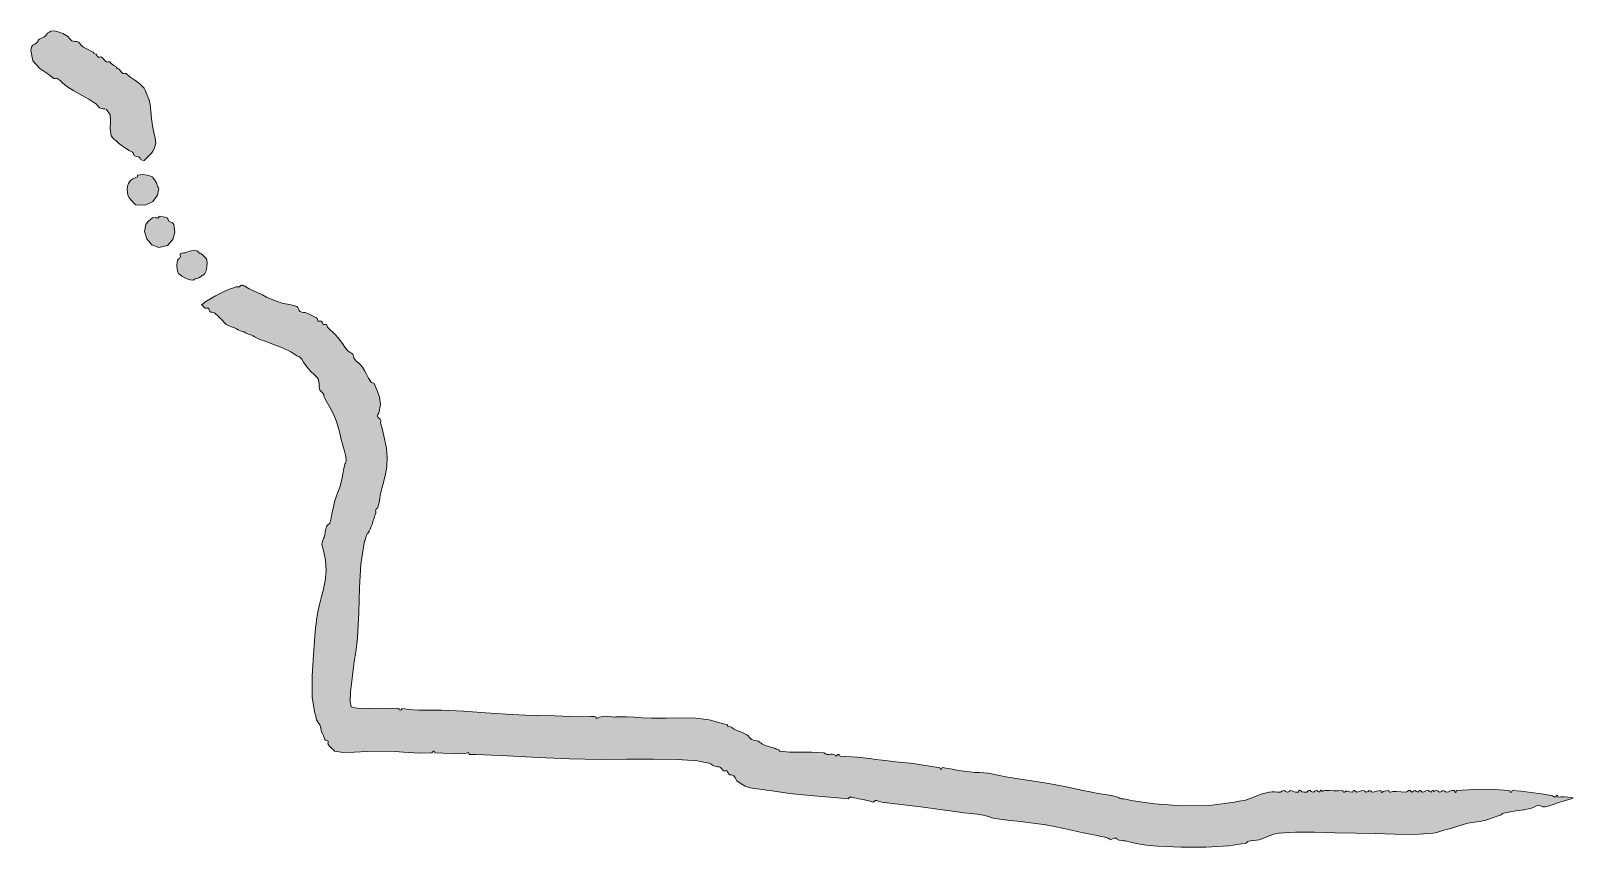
# Model space of a CAD drawing. Header units: inches. Extents: x -493 to 820, y -401 to 913.
# Drawn here: x -202.8 to -103.4, y 626.1 to 678.8 of the extents above; entities that cross this region are included whole.
import ezdxf

# ---------------------------------------------------------------- set-up
doc = ezdxf.new("R2010")
doc.units = ezdxf.units.IN
doc.header["$MEASUREMENT"] = 0
doc.layers.add('Layer 1', color=7, linetype='Continuous')

msp = doc.modelspace()

# ---------------------------------------------------------------- hatches: boundary and pattern name
at = {"layer": 'Layer 1', "true_color": 0xffffff}
for points in [[(-201.676, 678.702), (-201.636, 678.725), (-201.596, 678.761), (-201.542, 678.793), (-201.464, 678.808), (-201.246, 678.786), (-201.017, 678.725), (-200.774, 678.625), (-200.511, 678.49), (-200.432, 678.423), (-200.361, 678.334), (-200.286, 678.244), (-200.193, 678.172), (-200.087, 678.138), (-199.98, 678.124), (-199.873, 678.108), (-199.77, 678.066), (-199.687, 677.997), (-199.607, 677.907), (-199.529, 677.817), (-199.452, 677.749), (-199.301, 677.664), (-199.148, 677.597), (-198.988, 677.526), (-198.817, 677.431), (-198.793, 677.399), (-198.788, 677.366), (-198.771, 677.339), (-198.711, 677.325), (-198.632, 677.294), (-198.583, 677.229), (-198.546, 677.16), (-198.5, 677.113), (-198.45, 677.107), (-198.392, 677.116), (-198.334, 677.124), (-198.288, 677.113), (-198.208, 677.045), (-198.13, 676.956), (-198.052, 676.866), (-197.97, 676.796), (-197.924, 676.79), (-197.86, 676.799), (-197.798, 676.807), (-197.758, 676.796), (-197.668, 676.699), (-197.583, 676.632), (-197.479, 676.567), (-197.334, 676.478), (-197.311, 676.446), (-197.306, 676.414), (-197.289, 676.386), (-197.229, 676.372), (-197.136, 676.334), (-197.072, 676.251), (-197.006, 676.149), (-196.911, 676.055), (-196.866, 676.048), (-196.802, 676.058), (-196.739, 676.065), (-196.699, 676.055), (-196.458, 675.842), (-196.135, 675.624), (-195.803, 675.383), (-195.535, 675.102), (-195.467, 674.971), (-195.379, 674.766), (-195.29, 674.544), (-195.217, 674.36), (-195.141, 674.045), (-195.097, 673.632), (-195.061, 673.16), (-195.005, 672.667), (-194.913, 672.246), (-194.819, 671.89), (-194.792, 671.551), (-194.899, 671.184), (-194.976, 671.048), (-195.068, 670.918), (-195.182, 670.789), (-195.323, 670.655), (-195.364, 670.614), (-195.434, 670.542), (-195.501, 670.474), (-195.535, 670.443), (-195.667, 670.451), (-195.74, 670.508), (-195.79, 670.586), (-195.853, 670.655), (-195.923, 670.686), (-196.007, 670.704), (-196.092, 670.724), (-196.17, 670.761), (-196.198, 670.803), (-196.225, 670.871), (-196.25, 670.937), (-196.276, 670.972), (-196.506, 671.086), (-196.746, 671.229), (-196.989, 671.401), (-197.229, 671.607), (-197.357, 671.721), (-197.482, 671.826), (-197.585, 671.927), (-197.652, 672.031), (-197.73, 672.508), (-197.695, 672.969), (-197.718, 673.384), (-197.97, 673.725), (-198.07, 673.765), (-198.181, 673.777), (-198.292, 673.79), (-198.394, 673.831), (-198.468, 673.9), (-198.537, 673.982), (-198.613, 674.069), (-198.711, 674.149), (-199.105, 674.388), (-199.576, 674.656), (-200.063, 674.935), (-200.511, 675.208), (-200.658, 675.321), (-200.802, 675.456), (-200.959, 675.598), (-201.146, 675.737), (-201.192, 675.742), (-201.256, 675.733), (-201.319, 675.726), (-201.358, 675.737), (-201.741, 676.03), (-202.27, 676.383), (-202.713, 676.863), (-202.84, 677.537), (-202.788, 677.769), (-202.709, 677.879), (-202.59, 677.951), (-202.417, 678.066), (-202.391, 678.108), (-202.363, 678.177), (-202.336, 678.243), (-202.311, 678.278), (-202.203, 678.321), (-202.104, 678.356), (-202.003, 678.406), (-201.888, 678.49), (-201.836, 678.55), (-201.801, 678.61), (-201.757, 678.662)], [(-195.958, 669.384), (-195.955, 669.402), (-195.958, 669.438), (-195.961, 669.473), (-195.958, 669.49), (-195.627, 669.532), (-195.338, 669.5), (-195.121, 669.436), (-195.005, 669.384), (-194.981, 669.339), (-194.866, 669.19), (-194.741, 669.007), (-194.688, 668.854), (-194.677, 668.765), (-194.641, 668.711), (-194.602, 668.677), (-194.582, 668.643), (-194.674, 668.197), (-194.984, 667.792), (-195.463, 667.548), (-196.064, 667.584), (-196.171, 667.665), (-196.337, 667.834), (-196.5, 668.037), (-196.593, 668.219), (-196.635, 668.537), (-196.609, 668.779), (-196.549, 668.953), (-196.488, 669.066), (-196.4, 669.164), (-196.272, 669.248), (-196.119, 669.321)], [(-194.582, 666.737), (-194.58, 666.754), (-194.582, 666.79), (-194.583, 666.826), (-194.582, 666.843), (-194.471, 666.835), (-194.302, 666.803), (-194.14, 666.764), (-194.052, 666.737), (-194.021, 666.697), (-193.996, 666.629), (-193.973, 666.562), (-193.946, 666.525), (-193.849, 666.483), (-193.758, 666.44), (-193.682, 666.387), (-193.629, 666.313), (-193.548, 665.824), (-193.687, 665.331), (-194.034, 664.958), (-194.582, 664.831), (-195.037, 665.002), (-195.362, 665.382), (-195.509, 665.856), (-195.429, 666.313), (-195.374, 666.376), (-195.249, 666.514), (-195.107, 666.657), (-195.005, 666.737), (-194.908, 666.754), (-194.797, 666.748), (-194.684, 666.736)], [(-192.782, 664.514), (-192.739, 664.537), (-192.594, 664.592), (-192.384, 664.635), (-192.146, 664.62), (-192.075, 664.577), (-192.003, 664.507), (-191.924, 664.44), (-191.829, 664.408), (-191.798, 664.368), (-191.693, 664.274), (-191.576, 664.167), (-191.511, 664.09), (-191.47, 663.849), (-191.483, 663.579), (-191.538, 663.327), (-191.617, 663.137), (-191.685, 663.083), (-191.837, 662.971), (-192.012, 662.864), (-192.146, 662.819), (-192.236, 662.809), (-192.29, 662.772), (-192.324, 662.733), (-192.358, 662.714), (-192.559, 662.742), (-192.836, 662.835), (-193.113, 662.974), (-193.311, 663.137), (-193.364, 663.244), (-193.41, 663.419), (-193.433, 663.638), (-193.417, 663.878), (-193.378, 664.009), (-193.325, 664.075), (-193.265, 664.122), (-193.205, 664.196), (-193.201, 664.242), (-193.209, 664.306), (-193.216, 664.369), (-193.205, 664.408), (-193.114, 664.454), (-193.006, 664.475), (-192.891, 664.489)], [(-189.394, 662.29), (-189.369, 662.315), (-189.317, 662.365), (-189.25, 662.404), (-189.182, 662.396), (-189.119, 662.361), (-189.067, 662.34), (-189.02, 662.32), (-188.97, 662.29), (-188.754, 662.159), (-188.488, 662.033), (-188.198, 661.904), (-187.911, 661.761), (-187.655, 661.629), (-187.349, 661.489), (-187.005, 661.354), (-186.641, 661.231), (-186.412, 661.18), (-186.164, 661.139), (-185.915, 661.092), (-185.688, 661.02), (-185.628, 660.96), (-185.579, 660.864), (-185.53, 660.767), (-185.476, 660.702), (-185.369, 660.66), (-185.256, 660.641), (-185.147, 660.626), (-185.052, 660.596), (-184.893, 660.519), (-184.723, 660.438), (-184.559, 660.357), (-184.417, 660.278), (-184.388, 660.237), (-184.362, 660.169), (-184.337, 660.103), (-184.311, 660.066), (-184.262, 660.061), (-184.204, 660.069), (-184.146, 660.077), (-184.1, 660.066), (-184.071, 660.024), (-184.045, 659.957), (-184.019, 659.891), (-183.994, 659.855), (-183.946, 659.851), (-183.884, 659.859), (-183.825, 659.866), (-183.782, 659.855), (-183.751, 659.809), (-183.733, 659.751), (-183.714, 659.692), (-183.676, 659.643), (-183.534, 659.519), (-183.375, 659.361), (-183.208, 659.187), (-183.041, 659.008), (-182.899, 658.833), (-182.756, 658.627), (-182.596, 658.4), (-182.405, 658.161), (-182.333, 658.104), (-182.244, 658.056), (-182.156, 658.008), (-182.088, 657.949), (-182.055, 657.878), (-182.038, 657.793), (-182.019, 657.706), (-181.982, 657.631), (-181.856, 657.499), (-181.717, 657.376), (-181.578, 657.249), (-181.453, 657.102), (-181.327, 656.893), (-181.205, 656.648), (-181.074, 656.392), (-180.923, 656.149), (-180.881, 656.122), (-180.812, 656.095), (-180.747, 656.068), (-180.711, 656.043), (-180.529, 655.637), (-180.371, 655.185), (-180.304, 654.685), (-180.394, 654.137), (-180.42, 654.097), (-180.458, 654.058), (-180.49, 654.005), (-180.5, 653.926), (-180.467, 653.874), (-180.398, 653.813), (-180.328, 653.757), (-180.288, 653.714), (-180.279, 653.665), (-180.284, 653.609), (-180.291, 653.553), (-180.288, 653.502), (-180.174, 653.06), (-180.038, 652.489), (-179.92, 651.868), (-179.864, 651.278), (-179.896, 650.68), (-179.996, 650.093), (-180.136, 649.516), (-180.288, 648.949), (-180.339, 648.691), (-180.371, 648.446), (-180.415, 648.214), (-180.5, 647.996), (-180.523, 647.973), (-180.551, 647.96), (-180.58, 647.939), (-180.605, 647.89), (-180.611, 647.839), (-180.607, 647.785), (-180.601, 647.73), (-180.605, 647.679), (-180.627, 647.608), (-180.654, 647.536), (-180.684, 647.455), (-180.711, 647.361), (-180.733, 647.291), (-180.76, 647.218), (-180.79, 647.137), (-180.817, 647.043), (-180.844, 646.953), (-180.891, 646.814), (-180.954, 646.658), (-181.029, 646.514), (-181.098, 646.415), (-181.148, 646.344), (-181.193, 646.253), (-181.241, 646.09), (-181.262, 646.021), (-181.29, 645.947), (-181.319, 645.866), (-181.347, 645.772), (-181.571, 644.4), (-181.66, 642.887), (-181.698, 641.28), (-181.77, 639.632), (-181.815, 639.256), (-181.897, 638.73), (-181.995, 638.099), (-182.088, 637.408), (-182.155, 636.837), (-182.223, 636.142), (-182.25, 635.525), (-182.194, 635.185), (-181.822, 635.092), (-181.071, 635.08), (-180.114, 635.093), (-179.123, 635.079), (-179.121, 635.062), (-179.101, 635.026), (-179.065, 634.989), (-179.017, 634.973), (-178.966, 634.989), (-178.931, 635.025), (-178.913, 635.062), (-178.911, 635.079), (-178.738, 635.057), (-178.491, 635.023), (-178.189, 634.99), (-177.853, 634.973), (-177.444, 634.971), (-177.051, 634.974), (-176.688, 634.977), (-176.37, 634.973), (-174.914, 634.905), (-173.497, 634.808), (-172.167, 634.713), (-170.97, 634.655), (-170.011, 634.625), (-169.059, 634.593), (-168.029, 634.565), (-166.841, 634.549), (-166.736, 634.551), (-166.629, 634.556), (-166.521, 634.556), (-166.417, 634.549), (-166.418, 634.524), (-166.394, 634.471), (-166.355, 634.431), (-166.312, 634.443), (-166.187, 634.511), (-165.953, 634.565), (-165.66, 634.586), (-165.358, 634.549), (-165.24, 634.522), (-165.193, 634.522), (-165.123, 634.537), (-164.935, 634.549), (-164.425, 634.542), (-163.924, 634.509), (-163.399, 634.469), (-162.817, 634.443), (-161.865, 634.453), (-160.894, 634.479), (-159.958, 634.46), (-159.111, 634.337), (-158.862, 634.275), (-158.501, 634.183), (-158.154, 634.088), (-157.947, 634.02), (-157.925, 633.994), (-157.918, 633.96), (-157.899, 633.93), (-157.841, 633.914), (-157.724, 633.891), (-157.636, 633.841), (-157.545, 633.775), (-157.417, 633.702), (-157.222, 633.617), (-157.031, 633.542), (-156.849, 633.467), (-156.676, 633.385), (-156.59, 633.315), (-156.52, 633.226), (-156.447, 633.136), (-156.359, 633.067), (-156.242, 633.026), (-156.135, 633.011), (-156.033, 632.997), (-155.935, 632.961), (-155.852, 632.91), (-155.776, 632.858), (-155.7, 632.805), (-155.618, 632.75), (-155.485, 632.679), (-155.355, 632.636), (-155.198, 632.597), (-154.982, 632.538), (-154.911, 632.513), (-154.839, 632.487), (-154.76, 632.459), (-154.665, 632.432), (-154.619, 632.408), (-154.588, 632.373), (-154.57, 632.341), (-154.559, 632.326), (-153.924, 632.254), (-153.246, 632.253), (-152.51, 632.262), (-151.7, 632.22), (-151.671, 632.203), (-151.621, 632.168), (-151.558, 632.132), (-151.488, 632.114), (-151.385, 632.115), (-151.275, 632.123), (-151.166, 632.126), (-151.064, 632.114), (-151.023, 632.092), (-150.986, 632.056), (-150.962, 632.022), (-150.959, 632.008), (-150.906, 632.025), (-150.86, 632.068), (-150.812, 632.108), (-150.747, 632.114), (-150.733, 632.095), (-150.72, 632.061), (-150.694, 632.026), (-150.641, 632.008), (-150.292, 631.989), (-149.923, 631.966), (-149.543, 631.938), (-149.159, 631.902), (-148.754, 631.853), (-148.35, 631.795), (-147.954, 631.738), (-147.57, 631.69), (-147.096, 631.641), (-146.617, 631.593), (-146.139, 631.54), (-145.665, 631.479), (-145.31, 631.426), (-144.978, 631.374), (-144.645, 631.321), (-144.288, 631.267), (-144.236, 631.246), (-144.21, 631.211), (-144.197, 631.178), (-144.183, 631.161), (-144.125, 631.169), (-144.094, 631.207), (-144.081, 631.248), (-144.077, 631.267), (-143.552, 631.182), (-143.035, 631.086), (-142.51, 631.001), (-141.959, 630.949), (-141.679, 630.941), (-141.404, 630.933), (-141.116, 630.906), (-140.794, 630.843), (-139.978, 630.672), (-139.022, 630.512), (-138.026, 630.359), (-137.088, 630.208), (-136.418, 630.085), (-135.762, 629.954), (-135.108, 629.817), (-134.441, 629.679), (-134.023, 629.602), (-133.601, 629.533), (-133.175, 629.457), (-132.747, 629.361), (-132.709, 629.34), (-132.666, 629.306), (-132.611, 629.273), (-132.536, 629.255), (-132.385, 629.241), (-132.236, 629.216), (-132.078, 629.185), (-131.9, 629.149), (-130.396, 628.926), (-128.638, 628.799), (-126.843, 628.82), (-125.229, 629.043), (-125.063, 629.076), (-124.932, 629.09), (-124.791, 629.108), (-124.594, 629.149), (-124.288, 629.254), (-123.898, 629.409), (-123.46, 629.566), (-123.006, 629.679), (-122.814, 629.695), (-122.628, 629.69), (-122.446, 629.679), (-122.265, 629.679), (-122.236, 629.697), (-122.189, 629.736), (-122.127, 629.773), (-122.053, 629.785), (-121.998, 629.764), (-121.955, 629.728), (-121.908, 629.693), (-121.841, 629.679), (-121.758, 629.696), (-121.7, 629.731), (-121.66, 629.768), (-121.63, 629.785), (-121.542, 629.764), (-121.442, 629.715), (-121.303, 629.675), (-121.1, 629.679), (-121.1, 629.704), (-121.076, 629.757), (-121.038, 629.798), (-120.995, 629.785), (-120.944, 629.738), (-120.868, 629.705), (-120.749, 629.686), (-120.571, 629.679), (-120.545, 629.697), (-120.497, 629.737), (-120.432, 629.775), (-120.359, 629.785), (-120.326, 629.765), (-120.281, 629.729), (-120.222, 629.693), (-120.147, 629.679), (-120.093, 629.696), (-120.049, 629.732), (-120.002, 629.769), (-119.936, 629.785), (-119.881, 629.768), (-119.837, 629.729), (-119.79, 629.693), (-119.724, 629.679), (-119.726, 629.705), (-119.701, 629.757), (-119.661, 629.797), (-119.618, 629.785), (-119.564, 629.731), (-119.534, 629.737), (-119.493, 629.767), (-119.406, 629.785), (-119.113, 629.775), (-118.829, 629.761), (-118.542, 629.759), (-118.242, 629.785), (-118.247, 629.757), (-118.221, 629.707), (-118.178, 629.669), (-118.136, 629.679), (-118.05, 629.742), (-117.952, 629.734), (-117.814, 629.699), (-117.606, 629.679), (-117.609, 629.705), (-117.584, 629.757), (-117.543, 629.796), (-117.5, 629.785), (-117.377, 629.688), (-117.26, 629.692), (-117.131, 629.743), (-116.971, 629.785), (-116.883, 629.774), (-116.826, 629.737), (-116.789, 629.697), (-116.759, 629.679), (-116.674, 629.695), (-116.617, 629.731), (-116.578, 629.767), (-116.547, 629.785), (-116.494, 629.77), (-116.45, 629.732), (-116.401, 629.694), (-116.335, 629.679), (-116.205, 629.699), (-116.069, 629.735), (-115.935, 629.77), (-115.806, 629.785), (-115.809, 629.759), (-115.784, 629.707), (-115.743, 629.667), (-115.7, 629.679), (-115.646, 629.715), (-115.554, 629.742), (-115.429, 629.763), (-115.277, 629.785), (-115.282, 629.757), (-115.256, 629.707), (-115.213, 629.669), (-115.171, 629.679), (-115.026, 629.731), (-114.78, 629.727), (-114.492, 629.697), (-114.218, 629.679), (-114.128, 629.693), (-114.078, 629.728), (-114.044, 629.764), (-114.006, 629.785), (-113.916, 629.778), (-113.861, 629.741), (-113.826, 629.699), (-113.794, 629.679), (-113.74, 629.696), (-113.697, 629.734), (-113.649, 629.771), (-113.583, 629.785), (-113.556, 629.768), (-113.505, 629.731), (-113.44, 629.695), (-113.371, 629.679), (-113.374, 629.705), (-113.349, 629.757), (-113.308, 629.796), (-113.265, 629.785), (-113.135, 629.686), (-113.018, 629.701), (-112.892, 629.757), (-112.736, 629.785), (-112.709, 629.768), (-112.659, 629.731), (-112.594, 629.695), (-112.524, 629.679), (-112.527, 629.705), (-112.501, 629.757), (-112.461, 629.796), (-112.418, 629.785), (-112.365, 629.731), (-112.334, 629.736), (-112.292, 629.766), (-112.206, 629.785), (-112.152, 629.769), (-112.108, 629.732), (-112.061, 629.695), (-111.995, 629.679), (-111.94, 629.695), (-111.896, 629.731), (-111.849, 629.768), (-111.783, 629.785), (-111.73, 629.77), (-111.684, 629.735), (-111.634, 629.699), (-111.571, 629.679), (-111.433, 629.692), (-111.346, 629.743), (-111.239, 629.788), (-111.042, 629.785), (-111.042, 629.759), (-111.018, 629.706), (-110.979, 629.666), (-110.936, 629.679), (-110.934, 629.698), (-110.936, 629.734), (-110.937, 629.769), (-110.936, 629.785), (-110.152, 629.835), (-109.33, 629.863), (-108.463, 629.852), (-107.547, 629.785), (-107.493, 629.765), (-107.468, 629.73), (-107.457, 629.696), (-107.442, 629.679), (-107.383, 629.687), (-107.354, 629.725), (-107.342, 629.766), (-107.336, 629.785), (-106.755, 629.732), (-106.104, 629.663), (-105.433, 629.576), (-104.794, 629.467), (-104.723, 629.442), (-104.659, 629.407), (-104.609, 629.376), (-104.583, 629.361), (-104.52, 629.37), (-104.5, 629.405), (-104.495, 629.444), (-104.477, 629.467), (-104.419, 629.459), (-104.389, 629.421), (-104.376, 629.38), (-104.371, 629.361), (-104.188, 629.381), (-104.096, 629.384), (-103.983, 629.375), (-103.736, 629.361), (-103.4, 629.316), (-103.534, 629.242), (-103.901, 629.148), (-104.265, 629.043), (-104.461, 628.97), (-104.698, 628.885), (-104.957, 628.8), (-105.218, 628.726), (-105.36, 628.722), (-105.463, 628.766), (-105.549, 628.817), (-105.642, 628.832), (-105.755, 628.795), (-105.886, 628.734), (-106.027, 628.669), (-106.171, 628.62), (-106.58, 628.544), (-107.072, 628.471), (-107.563, 628.393), (-107.971, 628.302), (-107.983, 628.287), (-108.002, 628.254), (-108.033, 628.22), (-108.077, 628.196), (-108.294, 628.131), (-108.529, 628.047), (-108.777, 627.958), (-109.03, 627.879), (-109.323, 627.813), (-109.613, 627.769), (-109.903, 627.727), (-110.194, 627.667), (-110.615, 627.549), (-110.959, 627.438), (-111.292, 627.335), (-111.677, 627.244), (-111.831, 627.198), (-111.995, 627.137), (-112.185, 627.076), (-112.418, 627.032), (-113.634, 626.956), (-114.891, 626.964), (-116.155, 627.006), (-117.395, 627.032), (-118.762, 627.055), (-120.082, 627.095), (-121.302, 627.103), (-122.371, 627.032), (-122.69, 626.961), (-122.996, 626.852), (-123.307, 626.726), (-123.642, 626.608), (-123.814, 626.575), (-124.007, 626.558), (-124.202, 626.54), (-124.383, 626.502), (-124.396, 626.486), (-124.414, 626.455), (-124.443, 626.42), (-124.488, 626.396), (-125.608, 626.223), (-127.066, 626.137), (-128.664, 626.128), (-130.206, 626.185), (-130.729, 626.23), (-131.204, 626.299), (-131.656, 626.39), (-132.112, 626.502), (-132.263, 626.533), (-132.395, 626.548), (-132.544, 626.566), (-132.747, 626.608), (-132.792, 626.632), (-132.823, 626.667), (-132.842, 626.699), (-132.853, 626.714), (-132.996, 626.716), (-133.096, 626.676), (-133.18, 626.628), (-133.276, 626.608), (-133.271, 626.623), (-133.303, 626.658), (-133.348, 626.694), (-133.382, 626.714), (-133.594, 626.765), (-133.84, 626.82), (-134.096, 626.875), (-134.335, 626.926), (-135.084, 627.084), (-135.845, 627.248), (-136.619, 627.409), (-137.406, 627.561), (-138.212, 627.685), (-139.034, 627.78), (-139.862, 627.872), (-140.688, 627.985), (-140.874, 628.027), (-141.06, 628.087), (-141.245, 628.148), (-141.43, 628.196), (-141.826, 628.259), (-142.246, 628.305), (-142.681, 628.35), (-143.124, 628.408), (-144.238, 628.568), (-145.465, 628.725), (-146.739, 628.883), (-147.994, 629.043), (-148.111, 629.07), (-148.202, 629.104), (-148.294, 629.134), (-148.417, 629.149), (-148.415, 629.132), (-148.438, 629.096), (-148.478, 629.06), (-148.523, 629.043), (-148.657, 629.071), (-148.907, 629.135), (-149.204, 629.206), (-149.477, 629.255), (-149.621, 629.282), (-149.765, 629.317), (-149.896, 629.348), (-150.006, 629.361), (-150.057, 629.345), (-150.091, 629.309), (-150.109, 629.272), (-150.112, 629.255), (-151.335, 629.346), (-152.625, 629.458), (-153.929, 629.601), (-155.194, 629.785), (-155.41, 629.817), (-155.623, 629.843), (-155.833, 629.866), (-156.041, 629.891), (-156.462, 629.959), (-156.781, 630.058), (-157.047, 630.205), (-157.312, 630.42), (-157.368, 630.493), (-157.416, 630.582), (-157.465, 630.67), (-157.523, 630.737), (-157.595, 630.772), (-157.678, 630.789), (-157.763, 630.807), (-157.841, 630.843), (-157.868, 630.885), (-157.896, 630.954), (-157.922, 631.02), (-157.947, 631.055), (-157.996, 631.062), (-158.054, 631.053), (-158.111, 631.046), (-158.159, 631.055), (-158.22, 631.104), (-158.273, 631.167), (-158.322, 631.226), (-158.371, 631.267), (-158.465, 631.302), (-158.566, 631.318), (-158.675, 631.335), (-158.794, 631.373), (-158.896, 631.431), (-158.985, 631.49), (-159.111, 631.543), (-159.323, 631.584), (-159.457, 631.607), (-159.548, 631.633), (-159.66, 631.661), (-159.853, 631.69), (-161.156, 631.783), (-162.721, 631.811), (-164.414, 631.805), (-166.1, 631.796), (-168.104, 631.83), (-170.107, 631.911), (-172.119, 632.015), (-174.146, 632.114), (-174.252, 632.114), (-174.359, 632.11), (-174.465, 632.107), (-174.57, 632.114), (-174.57, 632.14), (-174.594, 632.192), (-174.633, 632.232), (-174.676, 632.22), (-174.978, 632.162), (-175.576, 632.167), (-176.253, 632.198), (-176.794, 632.22), (-176.798, 632.239), (-176.813, 632.279), (-176.846, 632.316), (-176.899, 632.326), (-176.909, 632.31), (-176.927, 632.276), (-176.958, 632.24), (-177.005, 632.22), (-177.696, 632.191), (-178.511, 632.232), (-179.394, 632.294), (-180.288, 632.326), (-181.153, 632.297), (-181.999, 632.25), (-182.731, 632.24), (-183.252, 632.326), (-183.312, 632.385), (-183.455, 632.523), (-183.602, 632.668), (-183.676, 632.75), (-183.682, 632.798), (-183.673, 632.857), (-183.666, 632.916), (-183.676, 632.961), (-183.718, 632.989), (-183.786, 633.016), (-183.852, 633.042), (-183.888, 633.067), (-183.937, 633.185), (-183.982, 633.308), (-184.034, 633.443), (-184.1, 633.596), (-184.131, 633.689), (-184.15, 633.789), (-184.171, 633.898), (-184.206, 634.02), (-184.246, 634.091), (-184.313, 634.184), (-184.379, 634.274), (-184.417, 634.337), (-184.454, 634.462), (-184.476, 634.566), (-184.495, 634.662), (-184.523, 634.761), (-184.697, 635.809), (-184.705, 637.155), (-184.622, 638.548), (-184.523, 639.737), (-184.501, 640.001), (-184.477, 640.266), (-184.449, 640.532), (-184.417, 640.796), (-184.335, 641.322), (-184.239, 641.783), (-184.126, 642.227), (-183.994, 642.702), (-183.861, 643.316), (-183.806, 643.968), (-183.845, 644.648), (-183.994, 645.349), (-184.045, 645.518), (-184.071, 645.65), (-184.058, 645.79), (-183.994, 645.984), (-183.965, 646.058), (-183.939, 646.127), (-183.914, 646.205), (-183.888, 646.302), (-183.874, 646.381), (-183.857, 646.499), (-183.829, 646.65), (-183.782, 646.832), (-183.743, 646.882), (-183.674, 646.943), (-183.606, 647.001), (-183.57, 647.043), (-183.484, 647.378), (-183.41, 647.732), (-183.337, 648.086), (-183.252, 648.42), (-183.15, 648.732), (-183.037, 649.047), (-182.926, 649.366), (-182.829, 649.69), (-182.768, 649.955), (-182.721, 650.204), (-182.676, 650.462), (-182.617, 650.749), (-182.588, 650.842), (-182.554, 650.918), (-182.525, 650.989), (-182.511, 651.067), (-182.537, 651.342), (-182.615, 651.677), (-182.721, 652.052), (-182.829, 652.443), (-182.929, 652.844), (-183.026, 653.226), (-183.13, 653.588), (-183.252, 653.926), (-183.385, 654.203), (-183.546, 654.488), (-183.719, 654.784), (-183.888, 655.09), (-183.922, 655.177), (-183.94, 655.256), (-183.958, 655.331), (-183.994, 655.408), (-184.038, 655.457), (-184.104, 655.517), (-184.168, 655.574), (-184.206, 655.62), (-184.248, 655.804), (-184.26, 656.013), (-184.271, 656.21), (-184.311, 656.361), (-184.413, 656.476), (-184.593, 656.646), (-184.791, 656.832), (-184.946, 656.996), (-185.111, 657.218), (-185.252, 657.434), (-185.373, 657.615), (-185.476, 657.737), (-185.529, 657.771), (-185.584, 657.791), (-185.638, 657.81), (-185.688, 657.843), (-186.073, 658.102), (-186.62, 658.351), (-187.23, 658.585), (-187.805, 658.796), (-187.938, 658.84), (-188.061, 658.878), (-188.188, 658.928), (-188.335, 659.008), (-188.423, 659.069), (-188.498, 659.122), (-188.597, 659.17), (-188.758, 659.22), (-188.88, 659.262), (-188.99, 659.317), (-189.117, 659.376), (-189.288, 659.431), (-189.372, 659.464), (-189.47, 659.516), (-189.583, 659.579), (-189.711, 659.643), (-189.835, 659.691), (-189.973, 659.737), (-190.112, 659.789), (-190.241, 659.855), (-190.363, 659.969), (-190.532, 660.16), (-190.74, 660.383), (-190.982, 660.596), (-191.06, 660.632), (-191.145, 660.647), (-191.228, 660.663), (-191.299, 660.702), (-191.328, 660.748), (-191.352, 660.811), (-191.375, 660.872), (-191.405, 660.914), (-191.45, 660.92), (-191.515, 660.911), (-191.577, 660.903), (-191.617, 660.914), (-191.651, 660.955), (-191.723, 661.039), (-191.795, 661.114), (-191.829, 661.125), (-191.565, 661.338), (-190.943, 661.708), (-190.208, 662.077), (-189.605, 662.29), (-189.554, 662.295), (-189.5, 662.293), (-189.446, 662.291)]]:
    msp.add_hatch(color=7, dxfattribs=at).paths.add_polyline_path(points)

# ---------------------------------------------------------------- linework, layer by layer
at = {"layer": 'Layer 1', "lineweight": 0}
for points in [[(-201.676, 678.702), (-201.636, 678.725), (-201.596, 678.761), (-201.542, 678.793), (-201.464, 678.808), (-201.246, 678.786), (-201.017, 678.725), (-200.774, 678.625), (-200.511, 678.49), (-200.432, 678.423), (-200.361, 678.334), (-200.286, 678.244), (-200.193, 678.172), (-200.087, 678.138), (-199.98, 678.124), (-199.873, 678.108), (-199.77, 678.066), (-199.687, 677.997), (-199.607, 677.907), (-199.529, 677.817), (-199.452, 677.749), (-199.301, 677.664), (-199.148, 677.597), (-198.988, 677.526), (-198.817, 677.431), (-198.793, 677.399), (-198.788, 677.366), (-198.771, 677.339), (-198.711, 677.325), (-198.632, 677.294), (-198.583, 677.229), (-198.546, 677.16), (-198.5, 677.113), (-198.45, 677.107), (-198.392, 677.116), (-198.334, 677.124), (-198.288, 677.113), (-198.208, 677.045), (-198.13, 676.956), (-198.052, 676.866), (-197.97, 676.796), (-197.924, 676.79), (-197.86, 676.799), (-197.798, 676.807), (-197.758, 676.796), (-197.668, 676.699), (-197.583, 676.632), (-197.479, 676.567), (-197.334, 676.478), (-197.311, 676.446), (-197.306, 676.414), (-197.289, 676.386), (-197.229, 676.372), (-197.136, 676.334), (-197.072, 676.251), (-197.006, 676.149), (-196.911, 676.055), (-196.866, 676.048), (-196.802, 676.058), (-196.739, 676.065), (-196.699, 676.055), (-196.458, 675.842), (-196.135, 675.624), (-195.803, 675.383), (-195.535, 675.102), (-195.467, 674.971), (-195.379, 674.766), (-195.29, 674.544), (-195.217, 674.36), (-195.141, 674.045), (-195.097, 673.632), (-195.061, 673.16), (-195.005, 672.667), (-194.913, 672.246), (-194.819, 671.89), (-194.792, 671.551), (-194.899, 671.184), (-194.976, 671.048), (-195.068, 670.918), (-195.182, 670.789), (-195.323, 670.655), (-195.364, 670.614), (-195.434, 670.542), (-195.501, 670.474), (-195.535, 670.443), (-195.667, 670.451), (-195.74, 670.508), (-195.79, 670.586), (-195.853, 670.655), (-195.923, 670.686), (-196.007, 670.704), (-196.092, 670.724), (-196.17, 670.761), (-196.198, 670.803), (-196.225, 670.871), (-196.25, 670.937), (-196.276, 670.972), (-196.506, 671.086), (-196.746, 671.229), (-196.989, 671.401), (-197.229, 671.607), (-197.357, 671.721), (-197.482, 671.826), (-197.585, 671.927), (-197.652, 672.031), (-197.73, 672.508), (-197.695, 672.969), (-197.718, 673.384), (-197.97, 673.725), (-198.07, 673.765), (-198.181, 673.777), (-198.292, 673.79), (-198.394, 673.831), (-198.468, 673.9), (-198.537, 673.982), (-198.613, 674.069), (-198.711, 674.149), (-199.105, 674.388), (-199.576, 674.656), (-200.063, 674.935), (-200.511, 675.208), (-200.658, 675.321), (-200.802, 675.456), (-200.959, 675.598), (-201.146, 675.737), (-201.192, 675.742), (-201.256, 675.733), (-201.319, 675.726), (-201.358, 675.737), (-201.741, 676.03), (-202.27, 676.383), (-202.713, 676.863), (-202.84, 677.537), (-202.788, 677.769), (-202.709, 677.879), (-202.59, 677.951), (-202.417, 678.066), (-202.391, 678.108), (-202.363, 678.177), (-202.336, 678.243), (-202.311, 678.278), (-202.203, 678.321), (-202.104, 678.356), (-202.003, 678.406), (-201.888, 678.49), (-201.836, 678.55), (-201.801, 678.61), (-201.757, 678.662), (-201.676, 678.702), (-201.676, 678.702)], [(-195.958, 669.384), (-195.955, 669.402), (-195.958, 669.438), (-195.961, 669.473), (-195.958, 669.49), (-195.627, 669.532), (-195.338, 669.5), (-195.121, 669.436), (-195.005, 669.384), (-194.981, 669.339), (-194.866, 669.19), (-194.741, 669.007), (-194.688, 668.854), (-194.677, 668.765), (-194.641, 668.711), (-194.602, 668.677), (-194.582, 668.643), (-194.674, 668.197), (-194.984, 667.792), (-195.463, 667.548), (-196.064, 667.584), (-196.171, 667.665), (-196.337, 667.834), (-196.5, 668.037), (-196.593, 668.219), (-196.635, 668.537), (-196.609, 668.779), (-196.549, 668.953), (-196.488, 669.066), (-196.4, 669.164), (-196.272, 669.248), (-196.119, 669.321), (-195.958, 669.384), (-195.958, 669.384)], [(-194.582, 666.737), (-194.58, 666.754), (-194.582, 666.79), (-194.583, 666.826), (-194.582, 666.843), (-194.471, 666.835), (-194.302, 666.803), (-194.14, 666.764), (-194.052, 666.737), (-194.021, 666.697), (-193.996, 666.629), (-193.973, 666.562), (-193.946, 666.525), (-193.849, 666.483), (-193.758, 666.44), (-193.682, 666.387), (-193.629, 666.313), (-193.548, 665.824), (-193.687, 665.331), (-194.034, 664.958), (-194.582, 664.831), (-195.037, 665.002), (-195.362, 665.382), (-195.509, 665.856), (-195.429, 666.313), (-195.374, 666.376), (-195.249, 666.514), (-195.107, 666.657), (-195.005, 666.737), (-194.908, 666.754), (-194.797, 666.748), (-194.684, 666.736), (-194.582, 666.737), (-194.582, 666.737)], [(-192.782, 664.514), (-192.739, 664.537), (-192.594, 664.592), (-192.384, 664.635), (-192.146, 664.62), (-192.075, 664.577), (-192.003, 664.507), (-191.924, 664.44), (-191.829, 664.408), (-191.798, 664.368), (-191.693, 664.274), (-191.576, 664.167), (-191.511, 664.09), (-191.47, 663.849), (-191.483, 663.579), (-191.538, 663.327), (-191.617, 663.137), (-191.685, 663.083), (-191.837, 662.971), (-192.012, 662.864), (-192.146, 662.819), (-192.236, 662.809), (-192.29, 662.772), (-192.324, 662.733), (-192.358, 662.714), (-192.559, 662.742), (-192.836, 662.835), (-193.113, 662.974), (-193.311, 663.137), (-193.364, 663.244), (-193.41, 663.419), (-193.433, 663.638), (-193.417, 663.878), (-193.378, 664.009), (-193.325, 664.075), (-193.265, 664.122), (-193.205, 664.196), (-193.201, 664.242), (-193.209, 664.306), (-193.216, 664.369), (-193.205, 664.408), (-193.114, 664.454), (-193.006, 664.475), (-192.891, 664.489), (-192.782, 664.514), (-192.782, 664.514)], [(-189.394, 662.29), (-189.369, 662.315), (-189.317, 662.365), (-189.25, 662.404), (-189.182, 662.396), (-189.119, 662.361), (-189.067, 662.34), (-189.02, 662.32), (-188.97, 662.29), (-188.754, 662.159), (-188.488, 662.033), (-188.198, 661.904), (-187.911, 661.761), (-187.655, 661.629), (-187.349, 661.489), (-187.005, 661.354), (-186.641, 661.231), (-186.412, 661.18), (-186.164, 661.139), (-185.915, 661.092), (-185.688, 661.02), (-185.628, 660.96), (-185.579, 660.864), (-185.53, 660.767), (-185.476, 660.702), (-185.369, 660.66), (-185.256, 660.641), (-185.147, 660.626), (-185.052, 660.596), (-184.893, 660.519), (-184.723, 660.438), (-184.559, 660.357), (-184.417, 660.278), (-184.388, 660.237), (-184.362, 660.169), (-184.337, 660.103), (-184.311, 660.066), (-184.262, 660.061), (-184.204, 660.069), (-184.146, 660.077), (-184.1, 660.066), (-184.071, 660.024), (-184.045, 659.957), (-184.019, 659.891), (-183.994, 659.855), (-183.946, 659.851), (-183.884, 659.859), (-183.825, 659.866), (-183.782, 659.855), (-183.751, 659.809), (-183.733, 659.751), (-183.714, 659.692), (-183.676, 659.643), (-183.534, 659.519), (-183.375, 659.361), (-183.208, 659.187), (-183.041, 659.008), (-182.899, 658.833), (-182.756, 658.627), (-182.596, 658.4), (-182.405, 658.161), (-182.333, 658.104), (-182.244, 658.056), (-182.156, 658.008), (-182.088, 657.949), (-182.055, 657.878), (-182.038, 657.793), (-182.019, 657.706), (-181.982, 657.631), (-181.856, 657.499), (-181.717, 657.376), (-181.578, 657.249), (-181.453, 657.102), (-181.327, 656.893), (-181.205, 656.648), (-181.074, 656.392), (-180.923, 656.149), (-180.881, 656.122), (-180.812, 656.095), (-180.747, 656.068), (-180.711, 656.043), (-180.529, 655.637), (-180.371, 655.185), (-180.304, 654.685), (-180.394, 654.137), (-180.42, 654.097), (-180.458, 654.058), (-180.49, 654.005), (-180.5, 653.926), (-180.467, 653.874), (-180.398, 653.813), (-180.328, 653.757), (-180.288, 653.714), (-180.279, 653.665), (-180.284, 653.609), (-180.291, 653.553), (-180.288, 653.502), (-180.174, 653.06), (-180.038, 652.489), (-179.92, 651.868), (-179.864, 651.278), (-179.896, 650.68), (-179.996, 650.093), (-180.136, 649.516), (-180.288, 648.949), (-180.339, 648.691), (-180.371, 648.446), (-180.415, 648.214), (-180.5, 647.996), (-180.523, 647.973), (-180.551, 647.96), (-180.58, 647.939), (-180.605, 647.89), (-180.611, 647.839), (-180.607, 647.785), (-180.601, 647.73), (-180.605, 647.679), (-180.627, 647.608), (-180.654, 647.536), (-180.684, 647.455), (-180.711, 647.361), (-180.733, 647.291), (-180.76, 647.218), (-180.79, 647.137), (-180.817, 647.043), (-180.844, 646.953), (-180.891, 646.814), (-180.954, 646.658), (-181.029, 646.514), (-181.098, 646.415), (-181.148, 646.344), (-181.193, 646.253), (-181.241, 646.09), (-181.262, 646.021), (-181.29, 645.947), (-181.319, 645.866), (-181.347, 645.772), (-181.571, 644.4), (-181.66, 642.887), (-181.698, 641.28), (-181.77, 639.632), (-181.815, 639.256), (-181.897, 638.73), (-181.995, 638.099), (-182.088, 637.408), (-182.155, 636.837), (-182.223, 636.142), (-182.25, 635.525), (-182.194, 635.185), (-181.822, 635.092), (-181.071, 635.08), (-180.114, 635.093), (-179.123, 635.079), (-179.121, 635.062), (-179.101, 635.026), (-179.065, 634.989), (-179.017, 634.973), (-178.966, 634.989), (-178.931, 635.025), (-178.913, 635.062), (-178.911, 635.079), (-178.738, 635.057), (-178.491, 635.023), (-178.189, 634.99), (-177.853, 634.973), (-177.444, 634.971), (-177.051, 634.974), (-176.688, 634.977), (-176.37, 634.973), (-174.914, 634.905), (-173.497, 634.808), (-172.167, 634.713), (-170.97, 634.655), (-170.011, 634.625), (-169.059, 634.593), (-168.029, 634.565), (-166.841, 634.549), (-166.736, 634.551), (-166.629, 634.556), (-166.521, 634.556), (-166.417, 634.549), (-166.418, 634.524), (-166.394, 634.471), (-166.355, 634.431), (-166.312, 634.443), (-166.187, 634.511), (-165.953, 634.565), (-165.66, 634.586), (-165.358, 634.549), (-165.24, 634.522), (-165.193, 634.522), (-165.123, 634.537), (-164.935, 634.549), (-164.425, 634.542), (-163.924, 634.509), (-163.399, 634.469), (-162.817, 634.443), (-161.865, 634.453), (-160.894, 634.479), (-159.958, 634.46), (-159.111, 634.337), (-158.862, 634.275), (-158.501, 634.183), (-158.154, 634.088), (-157.947, 634.02), (-157.925, 633.994), (-157.918, 633.96), (-157.899, 633.93), (-157.841, 633.914), (-157.724, 633.891), (-157.636, 633.841), (-157.545, 633.775), (-157.417, 633.702), (-157.222, 633.617), (-157.031, 633.542), (-156.849, 633.467), (-156.676, 633.385), (-156.59, 633.315), (-156.52, 633.226), (-156.447, 633.136), (-156.359, 633.067), (-156.242, 633.026), (-156.135, 633.011), (-156.033, 632.997), (-155.935, 632.961), (-155.852, 632.91), (-155.776, 632.858), (-155.7, 632.805), (-155.618, 632.75), (-155.485, 632.679), (-155.355, 632.636), (-155.198, 632.597), (-154.982, 632.538), (-154.911, 632.513), (-154.839, 632.487), (-154.76, 632.459), (-154.665, 632.432), (-154.619, 632.408), (-154.588, 632.373), (-154.57, 632.341), (-154.559, 632.326), (-153.924, 632.254), (-153.246, 632.253), (-152.51, 632.262), (-151.7, 632.22), (-151.671, 632.203), (-151.621, 632.168), (-151.558, 632.132), (-151.488, 632.114), (-151.385, 632.115), (-151.275, 632.123), (-151.166, 632.126), (-151.064, 632.114), (-151.023, 632.092), (-150.986, 632.056), (-150.962, 632.022), (-150.959, 632.008), (-150.906, 632.025), (-150.86, 632.068), (-150.812, 632.108), (-150.747, 632.114), (-150.733, 632.095), (-150.72, 632.061), (-150.694, 632.026), (-150.641, 632.008), (-150.292, 631.989), (-149.923, 631.966), (-149.543, 631.938), (-149.159, 631.902), (-148.754, 631.853), (-148.35, 631.795), (-147.954, 631.738), (-147.57, 631.69), (-147.096, 631.641), (-146.617, 631.593), (-146.139, 631.54), (-145.665, 631.479), (-145.31, 631.426), (-144.978, 631.374), (-144.645, 631.321), (-144.288, 631.267), (-144.236, 631.246), (-144.21, 631.211), (-144.197, 631.178), (-144.183, 631.161), (-144.125, 631.169), (-144.094, 631.207), (-144.081, 631.248), (-144.077, 631.267), (-143.552, 631.182), (-143.035, 631.086), (-142.51, 631.001), (-141.959, 630.949), (-141.679, 630.941), (-141.404, 630.933), (-141.116, 630.906), (-140.794, 630.843), (-139.978, 630.672), (-139.022, 630.512), (-138.026, 630.359), (-137.088, 630.208), (-136.418, 630.085), (-135.762, 629.954), (-135.108, 629.817), (-134.441, 629.679), (-134.023, 629.602), (-133.601, 629.533), (-133.175, 629.457), (-132.747, 629.361), (-132.709, 629.34), (-132.666, 629.306), (-132.611, 629.273), (-132.536, 629.255), (-132.385, 629.241), (-132.236, 629.216), (-132.078, 629.185), (-131.9, 629.149), (-130.396, 628.926), (-128.638, 628.799), (-126.843, 628.82), (-125.229, 629.043), (-125.063, 629.076), (-124.932, 629.09), (-124.791, 629.108), (-124.594, 629.149), (-124.288, 629.254), (-123.898, 629.409), (-123.46, 629.566), (-123.006, 629.679), (-122.814, 629.695), (-122.628, 629.69), (-122.446, 629.679), (-122.265, 629.679), (-122.236, 629.697), (-122.189, 629.736), (-122.127, 629.773), (-122.053, 629.785), (-121.998, 629.764), (-121.955, 629.728), (-121.908, 629.693), (-121.841, 629.679), (-121.758, 629.696), (-121.7, 629.731), (-121.66, 629.768), (-121.63, 629.785), (-121.542, 629.764), (-121.442, 629.715), (-121.303, 629.675), (-121.1, 629.679), (-121.1, 629.704), (-121.076, 629.757), (-121.038, 629.798), (-120.995, 629.785), (-120.944, 629.738), (-120.868, 629.705), (-120.749, 629.686), (-120.571, 629.679), (-120.545, 629.697), (-120.497, 629.737), (-120.432, 629.775), (-120.359, 629.785), (-120.326, 629.765), (-120.281, 629.729), (-120.222, 629.693), (-120.147, 629.679), (-120.093, 629.696), (-120.049, 629.732), (-120.002, 629.769), (-119.936, 629.785), (-119.881, 629.768), (-119.837, 629.729), (-119.79, 629.693), (-119.724, 629.679), (-119.726, 629.705), (-119.701, 629.757), (-119.661, 629.797), (-119.618, 629.785), (-119.564, 629.731), (-119.534, 629.737), (-119.493, 629.767), (-119.406, 629.785), (-119.113, 629.775), (-118.829, 629.761), (-118.542, 629.759), (-118.242, 629.785), (-118.247, 629.757), (-118.221, 629.707), (-118.178, 629.669), (-118.136, 629.679), (-118.05, 629.742), (-117.952, 629.734), (-117.814, 629.699), (-117.606, 629.679), (-117.609, 629.705), (-117.584, 629.757), (-117.543, 629.796), (-117.5, 629.785), (-117.377, 629.688), (-117.26, 629.692), (-117.131, 629.743), (-116.971, 629.785), (-116.883, 629.774), (-116.826, 629.737), (-116.789, 629.697), (-116.759, 629.679), (-116.674, 629.695), (-116.617, 629.731), (-116.578, 629.767), (-116.547, 629.785), (-116.494, 629.77), (-116.45, 629.732), (-116.401, 629.694), (-116.335, 629.679), (-116.205, 629.699), (-116.069, 629.735), (-115.935, 629.77), (-115.806, 629.785), (-115.809, 629.759), (-115.784, 629.707), (-115.743, 629.667), (-115.7, 629.679), (-115.646, 629.715), (-115.554, 629.742), (-115.429, 629.763), (-115.277, 629.785), (-115.282, 629.757), (-115.256, 629.707), (-115.213, 629.669), (-115.171, 629.679), (-115.026, 629.731), (-114.78, 629.727), (-114.492, 629.697), (-114.218, 629.679), (-114.128, 629.693), (-114.078, 629.728), (-114.044, 629.764), (-114.006, 629.785), (-113.916, 629.778), (-113.861, 629.741), (-113.826, 629.699), (-113.794, 629.679), (-113.74, 629.696), (-113.697, 629.734), (-113.649, 629.771), (-113.583, 629.785), (-113.556, 629.768), (-113.505, 629.731), (-113.44, 629.695), (-113.371, 629.679), (-113.374, 629.705), (-113.349, 629.757), (-113.308, 629.796), (-113.265, 629.785), (-113.135, 629.686), (-113.018, 629.701), (-112.892, 629.757), (-112.736, 629.785), (-112.709, 629.768), (-112.659, 629.731), (-112.594, 629.695), (-112.524, 629.679), (-112.527, 629.705), (-112.501, 629.757), (-112.461, 629.796), (-112.418, 629.785), (-112.365, 629.731), (-112.334, 629.736), (-112.292, 629.766), (-112.206, 629.785), (-112.152, 629.769), (-112.108, 629.732), (-112.061, 629.695), (-111.995, 629.679), (-111.94, 629.695), (-111.896, 629.731), (-111.849, 629.768), (-111.783, 629.785), (-111.73, 629.77), (-111.684, 629.735), (-111.634, 629.699), (-111.571, 629.679), (-111.433, 629.692), (-111.346, 629.743), (-111.239, 629.788), (-111.042, 629.785), (-111.042, 629.759), (-111.018, 629.706), (-110.979, 629.666), (-110.936, 629.679), (-110.934, 629.698), (-110.936, 629.734), (-110.937, 629.769), (-110.936, 629.785), (-110.152, 629.835), (-109.33, 629.863), (-108.463, 629.852), (-107.547, 629.785), (-107.493, 629.765), (-107.468, 629.73), (-107.457, 629.696), (-107.442, 629.679), (-107.383, 629.687), (-107.354, 629.725), (-107.342, 629.766), (-107.336, 629.785), (-106.755, 629.732), (-106.104, 629.663), (-105.433, 629.576), (-104.794, 629.467), (-104.723, 629.442), (-104.659, 629.407), (-104.609, 629.376), (-104.583, 629.361), (-104.52, 629.37), (-104.5, 629.405), (-104.495, 629.444), (-104.477, 629.467), (-104.419, 629.459), (-104.389, 629.421), (-104.376, 629.38), (-104.371, 629.361), (-104.188, 629.381), (-104.096, 629.384), (-103.983, 629.375), (-103.736, 629.361), (-103.4, 629.316), (-103.534, 629.242), (-103.901, 629.148), (-104.265, 629.043), (-104.461, 628.97), (-104.698, 628.885), (-104.957, 628.8), (-105.218, 628.726), (-105.36, 628.722), (-105.463, 628.766), (-105.549, 628.817), (-105.642, 628.832), (-105.755, 628.795), (-105.886, 628.734), (-106.027, 628.669), (-106.171, 628.62), (-106.58, 628.544), (-107.072, 628.471), (-107.563, 628.393), (-107.971, 628.302), (-107.983, 628.287), (-108.002, 628.254), (-108.033, 628.22), (-108.077, 628.196), (-108.294, 628.131), (-108.529, 628.047), (-108.777, 627.958), (-109.03, 627.879), (-109.323, 627.813), (-109.613, 627.769), (-109.903, 627.727), (-110.194, 627.667), (-110.615, 627.549), (-110.959, 627.438), (-111.292, 627.335), (-111.677, 627.244), (-111.831, 627.198), (-111.995, 627.137), (-112.185, 627.076), (-112.418, 627.032), (-113.634, 626.956), (-114.891, 626.964), (-116.155, 627.006), (-117.395, 627.032), (-118.762, 627.055), (-120.082, 627.095), (-121.302, 627.103), (-122.371, 627.032), (-122.69, 626.961), (-122.996, 626.852), (-123.307, 626.726), (-123.642, 626.608), (-123.814, 626.575), (-124.007, 626.558), (-124.202, 626.54), (-124.383, 626.502), (-124.396, 626.486), (-124.414, 626.455), (-124.443, 626.42), (-124.488, 626.396), (-125.608, 626.223), (-127.066, 626.137), (-128.664, 626.128), (-130.206, 626.185), (-130.729, 626.23), (-131.204, 626.299), (-131.656, 626.39), (-132.112, 626.502), (-132.263, 626.533), (-132.395, 626.548), (-132.544, 626.566), (-132.747, 626.608), (-132.792, 626.632), (-132.823, 626.667), (-132.842, 626.699), (-132.853, 626.714), (-132.996, 626.716), (-133.096, 626.676), (-133.18, 626.628), (-133.276, 626.608), (-133.271, 626.623), (-133.303, 626.658), (-133.348, 626.694), (-133.382, 626.714), (-133.594, 626.765), (-133.84, 626.82), (-134.096, 626.875), (-134.335, 626.926), (-135.084, 627.084), (-135.845, 627.248), (-136.619, 627.409), (-137.406, 627.561), (-138.212, 627.685), (-139.034, 627.78), (-139.862, 627.872), (-140.688, 627.985), (-140.874, 628.027), (-141.06, 628.087), (-141.245, 628.148), (-141.43, 628.196), (-141.826, 628.259), (-142.246, 628.305), (-142.681, 628.35), (-143.124, 628.408), (-144.238, 628.568), (-145.465, 628.725), (-146.739, 628.883), (-147.994, 629.043), (-148.111, 629.07), (-148.202, 629.104), (-148.294, 629.134), (-148.417, 629.149), (-148.415, 629.132), (-148.438, 629.096), (-148.478, 629.06), (-148.523, 629.043), (-148.657, 629.071), (-148.907, 629.135), (-149.204, 629.206), (-149.477, 629.255), (-149.621, 629.282), (-149.765, 629.317), (-149.896, 629.348), (-150.006, 629.361), (-150.057, 629.345), (-150.091, 629.309), (-150.109, 629.272), (-150.112, 629.255), (-151.335, 629.346), (-152.625, 629.458), (-153.929, 629.601), (-155.194, 629.785), (-155.41, 629.817), (-155.623, 629.843), (-155.833, 629.866), (-156.041, 629.891), (-156.462, 629.959), (-156.781, 630.058), (-157.047, 630.205), (-157.312, 630.42), (-157.368, 630.493), (-157.416, 630.582), (-157.465, 630.67), (-157.523, 630.737), (-157.595, 630.772), (-157.678, 630.789), (-157.763, 630.807), (-157.841, 630.843), (-157.868, 630.885), (-157.896, 630.954), (-157.922, 631.02), (-157.947, 631.055), (-157.996, 631.062), (-158.054, 631.053), (-158.111, 631.046), (-158.159, 631.055), (-158.22, 631.104), (-158.273, 631.167), (-158.322, 631.226), (-158.371, 631.267), (-158.465, 631.302), (-158.566, 631.318), (-158.675, 631.335), (-158.794, 631.373), (-158.896, 631.431), (-158.985, 631.49), (-159.111, 631.543), (-159.323, 631.584), (-159.457, 631.607), (-159.548, 631.633), (-159.66, 631.661), (-159.853, 631.69), (-161.156, 631.783), (-162.721, 631.811), (-164.414, 631.805), (-166.1, 631.796), (-168.104, 631.83), (-170.107, 631.911), (-172.119, 632.015), (-174.146, 632.114), (-174.252, 632.114), (-174.359, 632.11), (-174.465, 632.107), (-174.57, 632.114), (-174.57, 632.14), (-174.594, 632.192), (-174.633, 632.232), (-174.676, 632.22), (-174.978, 632.162), (-175.576, 632.167), (-176.253, 632.198), (-176.794, 632.22), (-176.798, 632.239), (-176.813, 632.279), (-176.846, 632.316), (-176.899, 632.326), (-176.909, 632.31), (-176.927, 632.276), (-176.958, 632.24), (-177.005, 632.22), (-177.696, 632.191), (-178.511, 632.232), (-179.394, 632.294), (-180.288, 632.326), (-181.153, 632.297), (-181.999, 632.25), (-182.731, 632.24), (-183.252, 632.326), (-183.312, 632.385), (-183.455, 632.523), (-183.602, 632.668), (-183.676, 632.75), (-183.682, 632.798), (-183.673, 632.857), (-183.666, 632.916), (-183.676, 632.961), (-183.718, 632.989), (-183.786, 633.016), (-183.852, 633.042), (-183.888, 633.067), (-183.937, 633.185), (-183.982, 633.308), (-184.034, 633.443), (-184.1, 633.596), (-184.131, 633.689), (-184.15, 633.789), (-184.171, 633.898), (-184.206, 634.02), (-184.246, 634.091), (-184.313, 634.184), (-184.379, 634.274), (-184.417, 634.337), (-184.454, 634.462), (-184.476, 634.566), (-184.495, 634.662), (-184.523, 634.761), (-184.697, 635.809), (-184.705, 637.155), (-184.622, 638.548), (-184.523, 639.737), (-184.501, 640.001), (-184.477, 640.266), (-184.449, 640.532), (-184.417, 640.796), (-184.335, 641.322), (-184.239, 641.783), (-184.126, 642.227), (-183.994, 642.702), (-183.861, 643.316), (-183.806, 643.968), (-183.845, 644.648), (-183.994, 645.349), (-184.045, 645.518), (-184.071, 645.65), (-184.058, 645.79), (-183.994, 645.984), (-183.965, 646.058), (-183.939, 646.127), (-183.914, 646.205), (-183.888, 646.302), (-183.874, 646.381), (-183.857, 646.499), (-183.829, 646.65), (-183.782, 646.832), (-183.743, 646.882), (-183.674, 646.943), (-183.606, 647.001), (-183.57, 647.043), (-183.484, 647.378), (-183.41, 647.732), (-183.337, 648.086), (-183.252, 648.42), (-183.15, 648.732), (-183.037, 649.047), (-182.926, 649.366), (-182.829, 649.69), (-182.768, 649.955), (-182.721, 650.204), (-182.676, 650.462), (-182.617, 650.749), (-182.588, 650.842), (-182.554, 650.918), (-182.525, 650.989), (-182.511, 651.067), (-182.537, 651.342), (-182.615, 651.677), (-182.721, 652.052), (-182.829, 652.443), (-182.929, 652.844), (-183.026, 653.226), (-183.13, 653.588), (-183.252, 653.926), (-183.385, 654.203), (-183.546, 654.488), (-183.719, 654.784), (-183.888, 655.09), (-183.922, 655.177), (-183.94, 655.256), (-183.958, 655.331), (-183.994, 655.408), (-184.038, 655.457), (-184.104, 655.517), (-184.168, 655.574), (-184.206, 655.62), (-184.248, 655.804), (-184.26, 656.013), (-184.271, 656.21), (-184.311, 656.361), (-184.413, 656.476), (-184.593, 656.646), (-184.791, 656.832), (-184.946, 656.996), (-185.111, 657.218), (-185.252, 657.434), (-185.373, 657.615), (-185.476, 657.737), (-185.529, 657.771), (-185.584, 657.791), (-185.638, 657.81), (-185.688, 657.843), (-186.073, 658.102), (-186.62, 658.351), (-187.23, 658.585), (-187.805, 658.796), (-187.938, 658.84), (-188.061, 658.878), (-188.188, 658.928), (-188.335, 659.008), (-188.423, 659.069), (-188.498, 659.122), (-188.597, 659.17), (-188.758, 659.22), (-188.88, 659.262), (-188.99, 659.317), (-189.117, 659.376), (-189.288, 659.431), (-189.372, 659.464), (-189.47, 659.516), (-189.583, 659.579), (-189.711, 659.643), (-189.835, 659.691), (-189.973, 659.737), (-190.112, 659.789), (-190.241, 659.855), (-190.363, 659.969), (-190.532, 660.16), (-190.74, 660.383), (-190.982, 660.596), (-191.06, 660.632), (-191.145, 660.647), (-191.228, 660.663), (-191.299, 660.702), (-191.328, 660.748), (-191.352, 660.811), (-191.375, 660.872), (-191.405, 660.914), (-191.45, 660.92), (-191.515, 660.911), (-191.577, 660.903), (-191.617, 660.914), (-191.651, 660.955), (-191.723, 661.039), (-191.795, 661.114), (-191.829, 661.125), (-191.565, 661.338), (-190.943, 661.708), (-190.208, 662.077), (-189.605, 662.29), (-189.554, 662.295), (-189.5, 662.293), (-189.446, 662.291), (-189.394, 662.29), (-189.394, 662.29)]]:
    msp.add_lwpolyline(points, dxfattribs=at)

doc.saveas('drawing.dxf')
